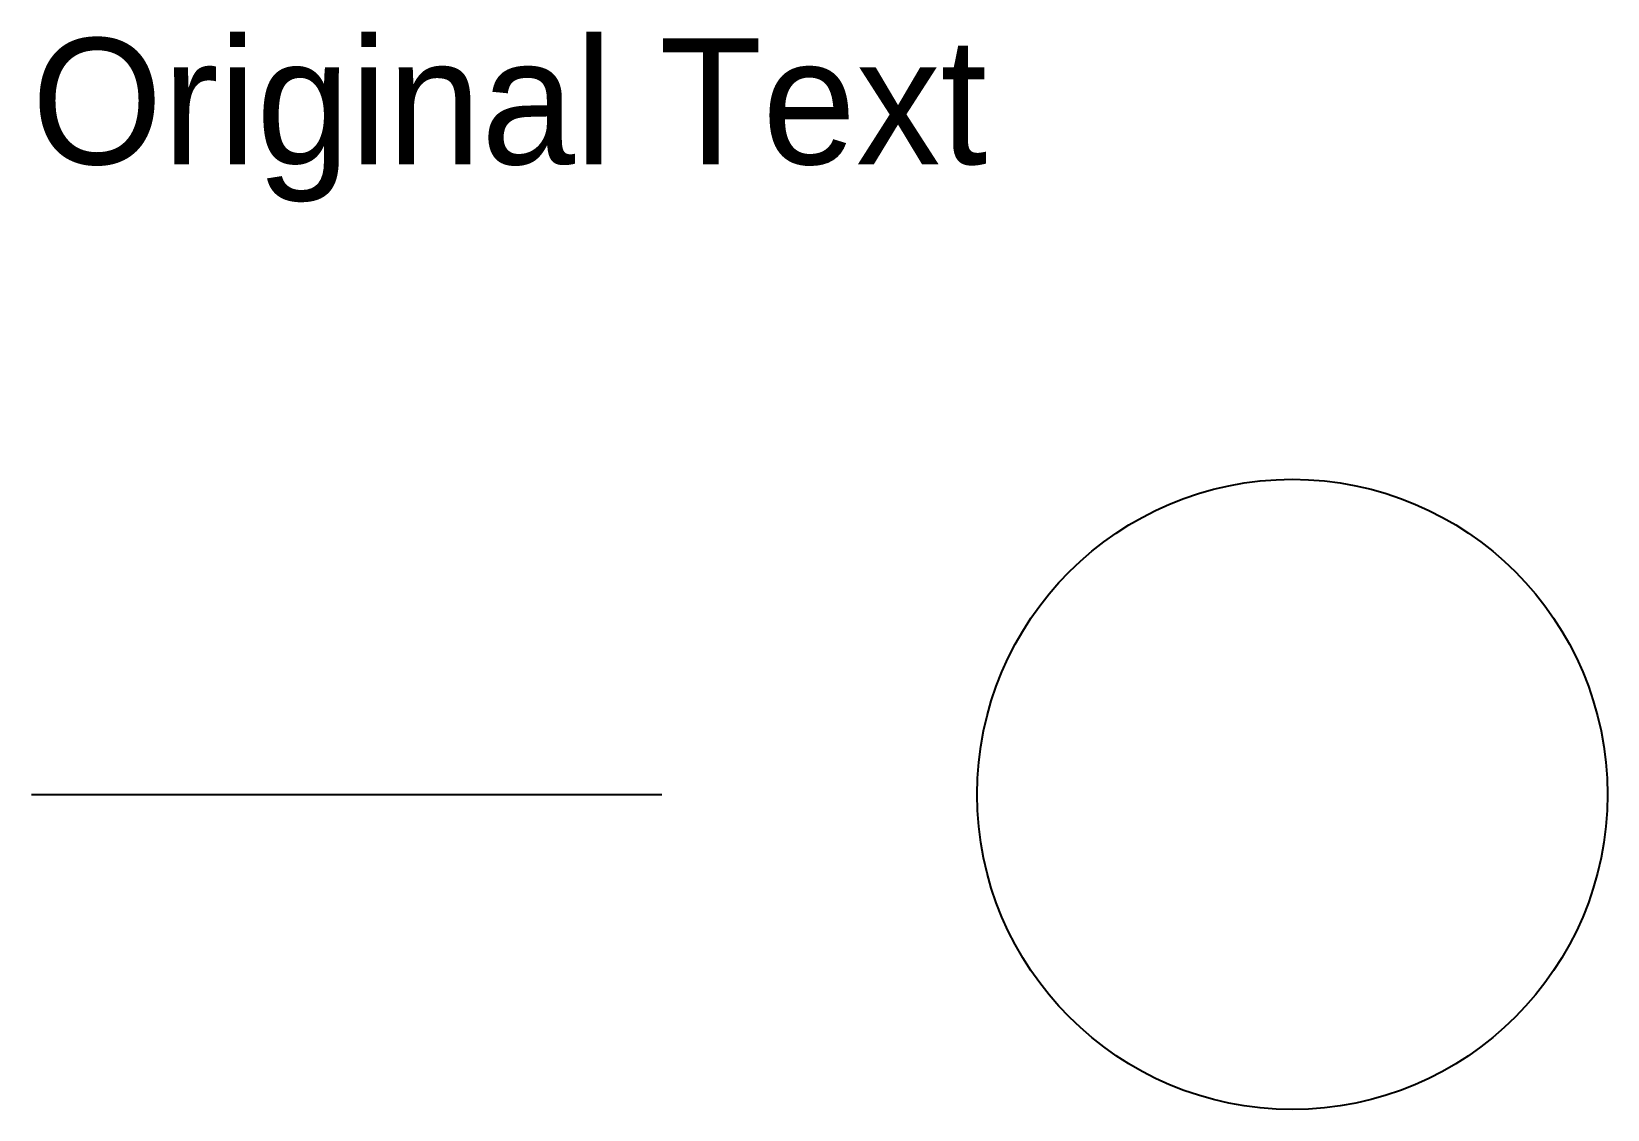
# Model space of a CAD drawing. Header units: metres. Extents: x 0 to 25, y -5 to 12.1.
import ezdxf

# ---------------------------------------------------------------- set-up
doc = ezdxf.new("R2010")
doc.units = ezdxf.units.M

msp = doc.modelspace()

# ---------------------------------------------------------------- linework, layer by layer
at = {"layer": 'CIRCLES', "color": 3}
msp.add_circle((20, 0), 5, dxfattribs=at)
at = {"layer": 'LINES', "color": 1}
msp.add_line((0, 0), (10, 0), dxfattribs=at)

# ---------------------------------------------------------------- texts
at = {"layer": 'TEXT'}
msp.add_text('Original Text', height=2, dxfattribs=at).set_placement((0, 10))

doc.saveas('drawing.dxf')
